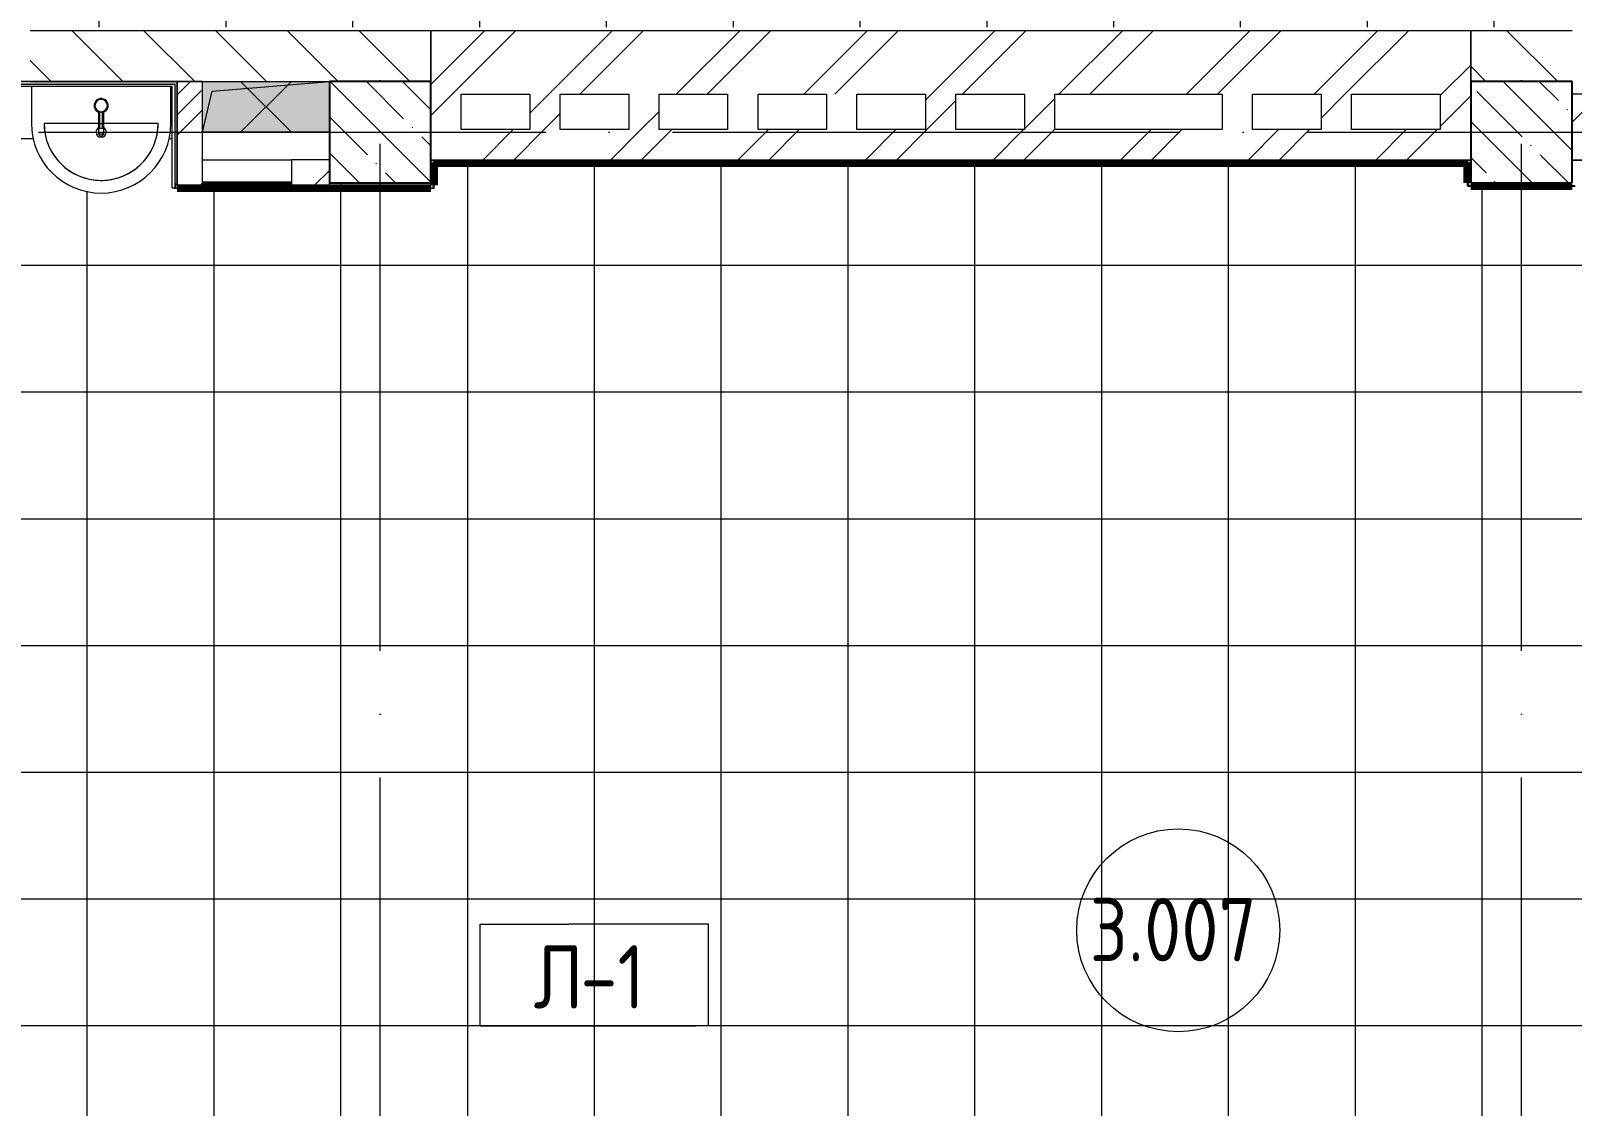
# Model space of a CAD drawing. Header units: millimetres. Extents: x 97 to 215964, y -4577 to 60645.
# Drawn here: x 116471 to 122548, y 47132 to 51375 of the extents above; entities that cross this region are included whole.
import ezdxf

# ---------------------------------------------------------------- set-up
doc = ezdxf.new("R2010")
doc.units = ezdxf.units.MM
doc.linetypes.add('ADSK_Линия сетки', pattern=[2500, 2000, -250, 0, -250])
for name, color, linetype, lineweight in [('A-AREA-____-IDEN', 2, 'Continuous', 20), ('A-DETL-GENF-OTLN', 92, 'Continuous', 9), ('A-FLOR-____-IDEN', 11, 'Continuous', 20), ('A-FLOR-____-PATT', 8, 'Continuous', 9), ('A-GENM-____-MCUT', 13, 'Continuous', 9), ('A-GENM-____-OTLN', 13, 'Continuous', 9), ('A-WALL-____-MCUT', 113, 'Continuous', 9), ('A-WALL-____-PATT', 111, 'Continuous', 9), ('I-WALL-____-OTLN', 2, 'Continuous', 9), ('P-SANR-FIXT-OTLN', 6, 'Continuous', 9), ('S-COLS-____-MCUT', 52, 'Continuous', 9), ('S-COLS-____-OTLN', 52, 'Continuous', 9), ('S-GRID-____-OTLN', 1, 'Continuous', 9)]:
    doc.layers.add(name, color=color, linetype=linetype, lineweight=lineweight)
doc.styles.add('GOST Common', font='GOST_Common.ttf', dxfattribs={"width": 0.9, "height": 250})
pattern_1 = [(45, (0, 0), (-224.5064, 224.5064), []), (45, (79.38, 0), (0, 449.0128), []), (45, (-79.38, 0), (0, 449.0128), [])]
pattern_2 = [(135, (0, 0), (-141.42136, -141.42136), [])]
pattern_3 = [(45, (0, 0), (-251.4472, 251.4472), []), (45, (0, 381), (-251.4472, 251.4472), [])]

# ---------------------------------------------------------------- blocks, each defined once
blk = doc.blocks.new('BSC_Колонна _Прямоугольная - 400x400-V44-О_АИ_ПП_8_400_Целиком')
at = {"layer": 'S-COLS-____-OTLN', "lineweight": 5}
h = blk.add_hatch(dxfattribs=at)
h.set_pattern_fill('FP_53', color=256, style=0, pattern_type=2)
h.set_pattern_definition([(135, (-59049.98, -50975), (-142.5619, -142.5619), []), (135, (-58907.42, -50975), (-142.5619, -142.5619), [252.016, -50.403, 3.353, -47.05])])
h.paths.add_polyline_path([(-200, -200), (200, -200), (200, 200), (-200, 200), (-200, -44.5)])
at = {"layer": 'S-COLS-____-MCUT', "color": 130, "lineweight": 25}
for p, q in [((200, 200), (-200, 200)), ((-200, 200), (-200, -200)), ((200, -200), (200, 200)), ((-200, -200), (200, -200))]:
    blk.add_line(p, q, dxfattribs=at)
blk = doc.blocks.new('BSC_Колонна _Прямоугольная - 400x400-V45-О_АИ_ПП_8_400_Целиком')
at = {"layer": 'S-COLS-____-OTLN', "lineweight": 5}
h = blk.add_hatch(dxfattribs=at)
h.set_pattern_fill('FP_54', color=256, style=0, pattern_type=2)
h.set_pattern_definition([(135, (-63549.98, -50975), (-142.5619, -142.5619), []), (135, (-63407.42, -50975), (-142.5619, -142.5619), [252.016, -50.403, 3.353, -47.05])])
h.paths.add_polyline_path([(-200, -200), (200, -200), (200, 200), (-200, 200), (-200, -44.5)])
at = {"layer": 'S-COLS-____-MCUT', "color": 130, "lineweight": 25}
for p, q in [((200, 200), (-200, 200)), ((-200, 200), (-200, -200)), ((200, -200), (200, 200)), ((-200, -200), (200, -200))]:
    blk.add_line(p, q, dxfattribs=at)
blk = doc.blocks.new('ASML_АР_Отделка Люка - ВО Отделка люков_Грунтовка 0_Шпатлевка 0_Окраска 0_0-42723977-О_АИ_ПП_8_400_Целиком')
at = {"layer": 'A-GENM-____-MCUT', "color": 130, "lineweight": 25}
for p, q in [((175, 3), (-175, 3)), ((-175, 3), (-175, 0)), ((175, 0), (175, 3)), ((-175, 0), (175, 0))]:
    blk.add_line(p, q, dxfattribs=at)
blk = doc.blocks.new('0083_СОШ675_АР_R22_rvt-1-О_АИ_ПП_8_400_Целиком')
at = {"layer": 'A-WALL-____-PATT', "lineweight": 5}
h = blk.add_hatch(dxfattribs=at)
h.set_pattern_fill('FP_10', color=10, style=0, pattern_type=2)
h.set_pattern_definition(pattern_2)
h.paths.add_polyline_path([(59250, 51175), (59250, 51375), (57670.6, 51375), (57670.6, 51175), (59250, 51175)])
h = blk.add_hatch(dxfattribs=at)
h.set_pattern_fill('FP_7', color=10, style=0, pattern_type=2)
h.set_pattern_definition(pattern_3)
h.paths.add_polyline_path([(59370, 50985), (59370, 51375), (59250, 51375), (59250, 50985)])
h = blk.add_hatch(dxfattribs=at)
h.set_pattern_fill('FP_7', color=10, style=0, pattern_type=2)
h.set_pattern_definition(pattern_3)
h.paths.add_polyline_path([(63350, 51125), (63350, 51375), (59370, 51375), (59370, 51125), (63230, 51125)])
h = blk.add_hatch(dxfattribs=at)
h.set_pattern_fill('FP_10', color=10, style=0, pattern_type=2)
h.set_pattern_definition(pattern_2)
h.paths.add_polyline_path([(63750, 51175), (63750, 51375), (63350, 51375), (63350, 51175), (63750, 51175)])
h = blk.add_hatch(dxfattribs=at)
h.set_pattern_fill('FP_11', color=10, style=0, pattern_type=2)
h.set_pattern_definition(pattern_1)
h.paths.add_polyline_path([(58278, 50766), (58350, 50766), (58350, 51175), (58250, 51175), (58250, 50766)])
h = blk.add_hatch(dxfattribs=at)
h.set_pattern_fill('FP_7', color=10, style=0, pattern_type=2)
h.set_pattern_definition(pattern_3)
h.paths.add_polyline_path([(59760, 50985), (59760, 51125), (59640, 51125), (59640, 50985)])
h = blk.add_hatch(dxfattribs=at)
h.set_pattern_fill('FP_7', color=10, style=0, pattern_type=2)
h.set_pattern_definition(pattern_3)
h.paths.add_polyline_path([(60150, 50985), (60150, 51125), (60030, 51125), (60030, 50985)])
h = blk.add_hatch(dxfattribs=at)
h.set_pattern_fill('FP_7', color=10, style=0, pattern_type=2)
h.set_pattern_definition(pattern_3)
h.paths.add_polyline_path([(60420, 50985), (60540, 50985), (60540, 51125), (60420, 51125)])
h = blk.add_hatch(dxfattribs=at)
h.set_pattern_fill('FP_7', color=10, style=0, pattern_type=2)
h.set_pattern_definition(pattern_3)
h.paths.add_polyline_path([(61320, 50985), (61320, 51125), (61200, 51125), (61200, 50985)])
h = blk.add_hatch(dxfattribs=at)
h.set_pattern_fill('FP_7', color=10, style=0, pattern_type=2)
h.set_pattern_definition(pattern_3)
h.paths.add_polyline_path([(61710, 50985), (61710, 51125), (61590, 51125), (61590, 50985)])
h = blk.add_hatch(dxfattribs=at)
h.set_pattern_fill('FP_7', color=10, style=0, pattern_type=2)
h.set_pattern_definition(pattern_3)
h.paths.add_polyline_path([(62880, 50985), (62880, 51125), (62760, 51125), (62760, 50985)])
h = blk.add_hatch(dxfattribs=at)
h.set_pattern_fill('FP_7', color=10, style=0, pattern_type=2)
h.set_pattern_definition(pattern_3)
h.paths.add_polyline_path([(63350, 50985), (63350, 51125), (63230, 51125), (63230, 50985)])
h = blk.add_hatch(dxfattribs=at)
h.set_pattern_fill('FP_7', color=10, style=0, pattern_type=2)
h.set_pattern_definition(pattern_3)
h.paths.add_polyline_path([(63870, 50865), (63870, 51125), (63750, 51125), (63750, 50865)])
h = blk.add_hatch(dxfattribs=at)
h.set_pattern_fill('FP_7', color=10, style=0, pattern_type=2)
h.set_pattern_definition(pattern_3)
h.paths.add_polyline_path([(59250, 50865), (63350, 50865), (63350, 50985), (59250, 50985), (59250, 50930.5)])
h = blk.add_hatch(dxfattribs=at)
h.set_pattern_fill('FP_11', color=10, style=0, pattern_type=2)
h.set_pattern_definition(pattern_1)
h.paths.add_polyline_path([(58850, 50766), (58850, 50866), (58700, 50866), (58700, 50766)])
at = {"layer": 'A-WALL-____-MCUT', "color": 50, "lineweight": 13}
for p, q in [((59250, 51375), (57670.6, 51375)), ((59250, 51175), (59250, 51375)), ((59370, 51375), (59250, 51375)), ((59250, 51375), (59250, 51175)), ((63350, 51375), (59370, 51375)), ((63750, 51375), (63350, 51375)), ((63350, 51375), (63350, 51175)), ((63350, 51175), (63350, 51375)), ((57670.6, 51175), (58850, 51175)), ((58350, 51175), (58250, 51175)), ((58250, 51175), (58250, 50766)), ((58350, 50776), (58350, 51175)), ((59370, 50985), (59370, 51125)), ((59370, 51125), (59640, 51125)), ((59640, 51125), (59640, 50985)), ((59760, 50985), (59760, 51125)), ((59760, 51125), (60030, 51125)), ((60030, 51125), (60030, 50985)), ((60150, 50985), (60150, 51125)), ((60150, 51125), (60420, 51125)), ((60420, 51125), (60420, 50985)), ((60540, 50985), (60540, 51125)), ((60540, 51125), (60810, 51125)), ((60810, 51125), (60810, 50985)), ((60930, 50985), (60930, 51125)), ((60930, 51125), (61200, 51125)), ((61200, 51125), (61200, 50985)), ((61320, 50985), (61320, 51125)), ((61320, 51125), (61590, 51125)), ((61590, 51125), (61590, 50985)), ((61710, 50985), (61710, 51125)), ((61710, 51125), (62370, 51125)), ((62370, 51125), (62370, 50985)), ((62490, 51125), (62760, 51125)), ((62490, 50985), (62490, 51125)), ((62760, 51125), (62760, 50985)), ((62880, 51125), (63230, 51125)), ((62880, 50985), (62880, 51125)), ((63230, 51125), (63230, 50985)), ((63870, 51125), (63750, 51125)), ((59640, 50985), (59370, 50985)), ((60030, 50985), (59760, 50985)), ((60420, 50985), (60150, 50985)), ((60810, 50985), (60540, 50985)), ((61200, 50985), (60930, 50985)), ((61590, 50985), (61320, 50985)), ((62370, 50985), (61710, 50985)), ((62760, 50985), (62490, 50985)), ((63230, 50985), (62880, 50985)), ((58850, 50866), (58700, 50866)), ((58700, 50866), (58700, 50776)), ((59250, 50865), (63350, 50865)), ((63750, 50865), (63870, 50865)), ((58250, 50766), (58350, 50766)), ((58350, 50766), (58350, 50773)), ((58700, 50773), (58700, 50766)), ((58700, 50766), (58850, 50766)), ((58850, 50766), (58850, 50775))]:
    blk.add_line(p, q, dxfattribs=at)
at = {"layer": 'I-WALL-____-OTLN', "color": 90}
blk.add_line((58350, 50866), (58700, 50866), dxfattribs=at)
at = {"layer": 'A-GENM-____-OTLN', "color": 90, "lineweight": 9, "rotation": 180}
blk.add_blockref('ASML_АР_Отделка Люка - ВО Отделка люков_Грунтовка 0_Шпатлевка 0_Окраска 0_0-42723977-О_АИ_ПП_8_400_Целиком', (58525, 50776), dxfattribs=at)
at = {"layer": 'S-COLS-____-OTLN', "color": 90, "lineweight": 9}
for name, p in [('BSC_Колонна _Прямоугольная - 400x400-V44-О_АИ_ПП_8_400_Целиком', (59050, 50975)), ('BSC_Колонна _Прямоугольная - 400x400-V45-О_АИ_ПП_8_400_Целиком', (63550, 50975))]:
    blk.add_blockref(name, p, dxfattribs=at)
blk = doc.blocks.new('MiraCad_GMd_-Ut_TaskBox_FormHorizon - MiraCad_GMd_-Ut_TaskBox_FormHorizon-3360851-О_АИ_ПП_8_400_Целиком')
at = {"layer": 'A-DETL-GENF-OTLN', "lineweight": 18}
for points in [[(-250, -100), (-212.2, 62.2), (250, 100), (-250, 100)], [(-141, -100), (250, -100), (250, 100), (-250, 100), (-250, -100)]]:
    blk.add_hatch(color=256, dxfattribs=at).paths.add_polyline_path(points)
at = {"layer": 'A-DETL-GENF-OTLN', "color": 7}
for p, q in [((-250, -100), (-212.2, 62.2)), ((-250, -100), (-212.2, 62.2)), ((-212.2, 62.2), (250, 100)), ((-212.2, 62.2), (250, 100)), ((250, -100), (-250, -100))]:
    blk.add_line(p, q, dxfattribs=at)
at = {"layer": 'A-GENM-____-OTLN', "color": 170, "lineweight": 18}
for p, q in [((100, 100), (-100, -100)), ((-100, 100), (100, -100)), ((-250, -100), (250, -100))]:
    blk.add_line(p, q, dxfattribs=at)
blk = doc.blocks.new('ВК_Умывальник_Полукруглый_Керамический_ГОСТ30493-96_R20 - 2-ой величины-V152-О_АИ_ПП_8_400_Целиком')
at = {"layer": 'P-SANR-FIXT-OTLN', "color": 22, "lineweight": 18}
for p, q in [((20875, 51155), (20875, 51010)), ((21425, 51010), (21425, 51155)), ((20925, 51010), (21140.1, 51010)), ((21159.9, 51010), (21375, 51010))]:
    blk.add_line(p, q, dxfattribs=at)
at = {"layer": 'P-SANR-FIXT-OTLN', "color": 22, "lineweight": 18, "flags": 128}
blk.add_lwpolyline([(20925, 51010), (20925.2, 51001), (20925.7, 50992), (20926.6, 50983), (20927.9, 50974.1), (20929.5, 50965.3), (20931.4, 50956.5), (20933.8, 50947.8), (20936.4, 50939.2), (20939.4, 50930.7), (20942.8, 50922.4), (20946.4, 50914.1), (20950.4, 50906.1), (20954.7, 50898.2), (20959.4, 50890.5), (20964.3, 50882.9), (20969.5, 50875.6), (20975, 50868.5), (20980.8, 50861.6), (20986.9, 50855), (20993.2, 50848.6), (20999.8, 50842.4), (21006.6, 50836.6), (21013.7, 50831), (21021, 50825.7), (21028.4, 50820.6), (21036.1, 50815.9), (21044, 50811.5), (21052, 50807.5), (21060.1, 50803.7), (21068.5, 50800.3), (21076.9, 50797.2), (21085.5, 50794.4), (21094.2, 50792), (21102.9, 50790), (21111.8, 50788.3), (21120.7, 50786.9), (21129.6, 50785.9), (21138.6, 50785.3), (21147.6, 50785), (21156.6, 50785.1), (21165.6, 50785.5), (21174.5, 50786.3), (21183.4, 50787.5), (21192.3, 50789), (21201.1, 50790.9), (21209.8, 50793.1), (21218.5, 50795.6), (21227, 50798.6), (21235.4, 50801.8), (21243.6, 50805.4), (21251.7, 50809.3), (21259.7, 50813.5), (21267.5, 50818.1), (21275, 50822.9), (21282.4, 50828.1), (21289.6, 50833.5), (21296.5, 50839.2), (21303.2, 50845.2), (21309.7, 50851.5), (21315.9, 50858), (21321.9, 50864.8), (21327.5, 50871.7), (21332.9, 50879), (21338, 50886.4), (21342.8, 50894), (21347.3, 50901.8), (21351.5, 50909.8), (21355.3, 50917.9), (21358.8, 50926.2), (21362, 50934.6), (21364.8, 50943.1), (21367.3, 50951.8), (21369.5, 50960.5), (21371.3, 50969.3), (21372.7, 50978.2), (21373.8, 50987.2), (21374.6, 50996.1), (21374.9, 51005.1), (21375, 51010)], dxfattribs=at)
at = {"layer": 'P-SANR-FIXT-OTLN', "color": 22, "lineweight": 18}
for centre, radius, start, end in [((21150, 51010), 275, 180, 0), ((21150, 51010), 225, 180, 0), ((21150, 50975), 20, 120, 180), ((21150, 50975), 20, 0, 60), ((21150, 50975), 20, 180, 0)]:
    blk.add_arc(centre, radius, start, end, dxfattribs=at)
blk = doc.blocks.new('xxx_Смеситель_ГОСТ 25809-96_R20 - Смеситель-V154-О_АИ_ПП_8_400_Целиком')
at = {"layer": 'P-SANR-FIXT-OTLN', "color": 170, "lineweight": 18}
for p, q in [((57940, 51054.8), (57940, 50996.6)), ((57944, 51055.4), (57944, 51009.7)), ((57956, 51009.7), (57956, 51055.4)), ((57960, 50996.6), (57960, 51054.8)), ((57940, 50996.6), (57940, 50973.9)), ((57944, 51009.7), (57944, 50989)), ((57945, 50989), (57944, 50989)), ((57944, 50989), (57945, 50989)), ((57945, 51009.8), (57955, 51009.8)), ((57955, 50989), (57945, 50989)), ((57955, 50989), (57956, 50989)), ((57956, 50989), (57955, 50989)), ((57956, 50989), (57956, 51009.7)), ((57960, 50973.9), (57960, 50996.6)), ((57940, 50973.9), (57940, 50970)), ((57960, 50970), (57960, 50973.9))]:
    blk.add_line(p, q, dxfattribs=at)
for radius, start, end in [(27.5, 60.33099, 180), (27.5, 161.97695, 180), (27.5, 180, 198.02305), (27.5, 180, 258.92236), (27.5, 143.31191, 156.6878), (27.5, 203.3122, 216.68809), (24.5, 0, 180), (24.5, 180, 0), (27.5, 101.97674, 135), (27.5, 225, 258.02326), (24.5, 255, 259.77016), (24.5, 255, 259.77016), (27.5, 83.31162, 96.68751), (24.5, 280.22984, 285), (24.5, 280.22984, 285), (27.5, 281.0769, 299.66901), (27.5, 60.3353, 78.02263), (27.5, 281.97737, 299.6647), (27.5, 45, 60), (27.5, 0, 60), (27.5, 300, 0), (27.5, 300, 315), (27.5, 23.31133, 36.68722), (27.5, 323.31278, 336.68867), (27.5, 0, 18.02234), (27.5, 341.97766, 0)]:
    blk.add_arc((57950, 51080), radius, start, end, dxfattribs=at)
for start_param, end_param in [(3.141593, 4.712389), (4.712389, 6.283185)]:
    blk.add_ellipse((57950, 50970), major_axis=(10, 0), ratio=0.965926, start_param=start_param, end_param=end_param, dxfattribs=at)
for points, knots in [([(57943.3, 51056.4), (57943.4, 51056.4), (57943.5, 51056.3), (57943.9, 51056.2), (57944.5, 51056.1), (57945.2, 51056), (57945.5, 51055.9)], [0.77430556, 0.77430556, 0.77430556, 0.77430556, 0.78298611, 0.79166667, 0.82638889, 0.86111111, 0.86111111, 0.86111111, 0.86111111]), ([(57954.5, 51055.9), (57954.8, 51055.9), (57955.3, 51056), (57955.9, 51056.2), (57956.3, 51056.3), (57956.5, 51056.4), (57956.6, 51056.4)], [0.13888889, 0.13888889, 0.13888889, 0.13888889, 0.16666667, 0.19444444, 0.20833333, 0.22222222, 0.22222222, 0.22222222, 0.22222222]), ([(57945, 51000.3), (57943.5, 50999.9), (57941.6, 50999.1), (57940.2, 50997.7), (57940, 50996.9), (57940, 50996.6)], [0.1666667, 0.1666667, 0.1666667, 0.1666667, 0.3333333, 0.4166667, 0.5, 0.5, 0.5, 0.5]), ([(57944, 51009.3), (57944, 51009.3), (57944, 51009.3), (57944.1, 51009.2), (57944.3, 51009.2), (57944.6, 51009.2), (57944.8, 51009.2), (57945, 51009.2)], [0, 0, 0, 0, 0.166667, 0.333333, 0.5, 0.666667, 1, 1, 1, 1]), ([(57956, 51009.7), (57956, 51009.7), (57956, 51009.7), (57955.9, 51009.8), (57955.7, 51009.8), (57955.4, 51009.8), (57955.2, 51009.8), (57955, 51009.8)], [0, 0, 0, 0, 0.166667, 0.333333, 0.5, 0.666667, 1, 1, 1, 1]), ([(57950, 50966.8), (57949.1, 50966.8), (57947.8, 50966.9), (57946.2, 50967.3), (57945, 50967.7), (57944.1, 50968.1), (57943.4, 50968.5), (57942.8, 50969), (57942, 50969.5), (57941.4, 50970.2), (57941, 50970.7), (57940.8, 50971.2), (57940.5, 50971.6), (57940.3, 50972), (57940.2, 50972.5), (57940.1, 50972.9), (57940, 50973.4), (57940, 50973.7), (57940, 50973.9)], [0, 0, 0, 0, 0.0833333, 0.125, 0.1666667, 0.2083333, 0.2291667, 0.25, 0.2916667, 0.3333333, 0.3541667, 0.375, 0.3958333, 0.4166667, 0.4375, 0.4583333, 0.4791667, 0.5, 0.5, 0.5, 0.5]), ([(57960, 50973.9), (57960, 50973.7), (57960, 50973.4), (57959.9, 50972.9), (57959.8, 50972.5), (57959.7, 50972), (57959.5, 50971.6), (57959.2, 50971.2), (57959, 50970.7), (57958.7, 50970.3), (57958.3, 50969.9), (57957.8, 50969.4), (57957.2, 50969), (57956.6, 50968.5), (57955.9, 50968.1), (57955, 50967.7), (57953.8, 50967.3), (57952.2, 50966.9), (57950.9, 50966.8), (57950, 50966.8)], [0.5, 0.5, 0.5, 0.5, 0.5208333, 0.5416667, 0.5625, 0.5833333, 0.6041667, 0.625, 0.6458333, 0.6666667, 0.6875, 0.7083333, 0.75, 0.7708333, 0.7916667, 0.8333333, 0.875, 0.9166667, 1, 1, 1, 1])]:
    blk.add_open_spline(points, degree=3, knots=knots, dxfattribs=at)
for points in [[(57944, 51055.4), (57944.1, 51055.4), (57944.1, 51055.4), (57944.3, 51055.4), (57944.5, 51055.3), (57944.7, 51055.3), (57944.9, 51055.3), (57945, 51055.3)], [(57944.1, 51054.9), (57944.1, 51054.9), (57944, 51054.9), (57944, 51055), (57944, 51055)], [(57945, 51055.3), (57946.7, 51054.9), (57950, 51054.6), (57953.3, 51054.9), (57955, 51055.3)], [(57955, 51055.3), (57955.1, 51055.3), (57955.3, 51055.3), (57955.5, 51055.3), (57955.7, 51055.4), (57955.9, 51055.4), (57955.9, 51055.4), (57956, 51055.4)], [(57956, 51055), (57956, 51055), (57956, 51055), (57956, 51054.9)], [(57945, 51009.8), (57944.8, 51009.8), (57944.5, 51009.8), (57944.1, 51009.8), (57944, 51009.7), (57944, 51009.7)], [(57955, 51009.2), (57955.2, 51009.2), (57955.5, 51009.2), (57955.9, 51009.2), (57956, 51009.3), (57956, 51009.3)], [(57960, 50996.6), (57960, 50996.9), (57959.8, 50997.7), (57958.8, 50998.7), (57957.2, 50999.6), (57955.8, 51000.1), (57955, 51000.3)]]:
    blk.add_open_spline(points, degree=3, dxfattribs=at)
blk = doc.blocks.new('0083_СОШ675_ВК_R22_rvt-1-О_АИ_ПП_8_400_Целиком')
at = {"layer": 'A-GENM-____-OTLN', "color": 170, "lineweight": 18}
blk.add_blockref('MiraCad_GMd_-Ut_TaskBox_FormHorizon - MiraCad_GMd_-Ut_TaskBox_FormHorizon-3360851-О_АИ_ПП_8_400_Целиком', (58600, 51075), dxfattribs=at)
at = {"layer": 'P-SANR-FIXT-OTLN', "color": 170, "lineweight": 18}
for name, p in [('ВК_Умывальник_Полукруглый_Керамический_ГОСТ30493-96_R20 - 2-ой величины-V152-О_АИ_ПП_8_400_Целиком', (36800, 0)), ('xxx_Смеситель_ГОСТ 25809-96_R20 - Смеситель-V154-О_АИ_ПП_8_400_Целиком', (0, 0))]:
    blk.add_blockref(name, p, dxfattribs=at)
blk = doc.blocks.new('BSC_Колонна _Прямоугольная - ПР-1_Профиль торцевой для плитки-V207-О_АИ_ПП_8_400_Целиком')
at = {"layer": 'S-COLS-____-MCUT'}
for p, q in [((5, 5), (0, 5)), ((5, -5), (5, 5)), ((0, -5), (5, -5))]:
    blk.add_line(p, q, dxfattribs=at)
blk = doc.blocks.new('ADSK_Марка_Перекрытие - Типоразмер_ADSK_Марка-158127-О_АИ_ПП_8_400_Целиком')
at = {"layer": 'A-FLOR-____-IDEN'}
for p, q in [((-4.5, 4), (-1, 4)), ((-4.5, 0), (-4.5, 4)), ((4.5, 4), (-1, 4)), ((4.5, 0), (4.5, 4)), ((4.5, 0), (-4.5, 0)), ((-4.5, 0), (4, 0))]:
    blk.add_line(p, q, dxfattribs=at)
blk = doc.blocks.new('ADSK_Марка_Помещение_ОдноЗначение - Номер-159740-О_АИ_ПП_8_400_Целиком')
at = {"layer": 'A-AREA-____-IDEN'}
blk.add_circle((0, 0), 4, dxfattribs=at)

msp = doc.modelspace()

# ---------------------------------------------------------------- hatches: boundary and pattern name
at = {"layer": 'A-FLOR-____-PATT'}
h = msp.add_hatch(dxfattribs=at)
h.set_pattern_fill('FP_199', color=256, style=0, pattern_type=2)
h.set_pattern_definition([(0, (109740.37, 54875), (0, 500), []), (90, (109740.37, 54875), (-500, 3e-14), [])])
h.paths.add_polyline_path([(113347.887824, 51375.000586), (113347.915173, 51374.999414), (113617.089904, 51374.999414)])
h.paths.add_polyline_path([(125947.887824, 51374.999414), (125947.887824, 51390.000586), (128047.865903, 51390.000586), (128047.865903, 54660.000586), (126587.910289, 54660.000586), (126587.910289, 54675), (125487.910289, 54675), (125487.910289, 54660.000586), (124717.887824, 54660.000586), (124717.881378, 54795), (123727.865903, 54795), (123727.865903, 54675), (123617.887824, 54675), (123617.887824, 54660.000586), (122562.875878, 54660.000586), (122562.875878, 54475), (122557.875878, 54475), (122557.875878, 54465), (122547.875878, 54465), (122547.865903, 54460), (122147.875878, 54460), (122147.865903, 54465), (122137.875878, 54465), (122137.875878, 54474.999414), (122132.875878, 54474.999414), (122132.875878, 58274.820999), (121887.875878, 58274.820999), (121887.875878, 58360.011786), (120477.865903, 58360.011786), (120477.865903, 58109.999414), (120462.865903, 58109.999414), (120462.887824, 57009.999414), (120477.865903, 57009.999414), (120477.865903, 54675.000586), (120472.865903, 54675.000586), (120472.865903, 54665.000586), (120462.865903, 54665.000586), (120462.865903, 54660.000586), (118062.865903, 54660.000586), (118062.865903, 54475.000586), (118057.865903, 54475), (118057.865903, 54465.000586), (118047.865903, 54465.000586), (118047.865903, 54460.000586), (117647.865903, 54460.000586), (117647.865903, 54465.000586), (117637.865903, 54465.000586), (117637.865903, 54475.000586), (117632.865903, 54475), (117632.865903, 54655.001172), (117105.666932, 54655.001172), (117105.666932, 54660.000586), (113562.865903, 54660.000586), (113562.865903, 54475.000586), (113557.865903, 54475), (113557.865903, 54465.000586), (113547.865903, 54465.000586), (113547.865903, 54460.000586), (113147.865903, 54460.000586), (113147.865903, 54465.000586), (113137.865903, 54465.000586), (113137.865903, 54474.999414), (113132.865903, 54474.999414), (113132.865903, 54660.000586), (112277.865903, 54660.000586), (112277.865903, 54665.000586), (112267.865903, 54665.000586), (112267.865903, 54675.000586), (112262.865903, 54675.874627), (112262.865903, 55039.999414), (112277.865903, 55039.999414), (112277.865903, 55709.999414), (112262.865903, 55709.999414), (112262.865903, 56254.999414), (112277.865903, 56254.999414), (112277.865903, 56924.999414), (112262.865903, 56924.999414), (112262.865903, 57369.999414), (112277.865903, 57369.999414), (112277.865903, 58039.999414), (112262.865903, 58039.999414), (112262.865903, 58360), (108863.094875, 58360), (108863.094875, 58168.000586), (108858.094875, 58168.000586), (108858.094875, 58158.000586), (108848.094875, 58158.000586), (108847.865756, 58153.000586), (108447.865903, 58153.000586), (108447.844094, 58158.000586), (108437.865903, 58158.000586), (108437.865903, 58168.000586), (108432.865903, 58168.000586), (108432.865903, 58360), (104563.094875, 58360), (104563.094875, 58168.000586), (104558.094875, 58168.000586), (104558.094875, 58158.000586), (104548.094875, 58158.000586), (104547.865903, 58153.000586), (104147.887824, 58153.000586), (104147.844094, 58158.000586), (104137.887824, 58158.000586), (104137.887824, 58168.000586), (104132.887824, 58168.000586), (104132.887824, 58360), (100063.094875, 58360), (100063.094875, 58168.001172), (100058.094875, 58168.001172), (100058.094875, 58158.001172), (100048.094875, 58158.001172), (100047.844127, 58153.001172), (99647.865903, 58153.001172), (99647.844094, 58158.001172), (99637.865903, 58158.001172), (99637.865903, 58168.001172), (99632.865903, 58168.001172), (99632.865903, 58360.05818), (95163.116796, 58359.997374), (95163.116796, 58175.000586), (95158.116796, 58175), (95158.116796, 58165.000586), (95148.116796, 58165.000586), (95147.865803, 58160.000586), (94747.865903, 58160.000586), (94747.83858, 58165.000586), (94737.865903, 58165.000586), (94737.865903, 58175.000586), (94732.865903, 58175.903658), (94732.865903, 58360.05818), (91447.865903, 58359.153685), (91447.865903, 58099.999414), (91432.865903, 58099.999414), (91432.887824, 57429.999414), (91447.865903, 57429.999414), (91447.865903, 55609.999414), (91432.865903, 55609.999414), (91432.887824, 54939.999414), (91447.865903, 54939.999414), (91447.865903, 54374.999707), (91232.865903, 54374.999707), (91232.887824, 51674.999707), (91447.865903, 51674.999707), (91448.898748, 51390.000586), (95747.865903, 51390.000586), (95748.201936, 51374.999414), (98247.865903, 51374.999414), (98247.865903, 51390.000586), (105097.887824, 51390.000586), (105097.887824, 51375.000586), (106197.887824, 51374.999414), (106197.887824, 51390.000586), (111897.926742, 51390.000586), (111898.372184, 51374.999414), (112997.926742, 51374.999414), (112997.926742, 51390.000586), (114082.887824, 51390.000586), (114082.889081, 51375.000586), (116082.887824, 51374.999414), (116082.887824, 51390.000586), (124847.887824, 51390.000586), (124847.889934, 51375.000586), (124936.928693, 51375.000586)])
h.paths.add_polyline_path([(118167.865903, 51375), (118167.862527, 51375.000586), (118047.887824, 51375.000586)])
h.paths.add_polyline_path([(117317.486852, 54335.471708), (117322.573205, 54336.294976), (117316.623789, 54336.033665)])
h.paths.add_polyline_path([(117161.210824, 54485.215954), (117160.986852, 54492.477542), (117160.572639, 54492.477542), (117160.792352, 54489.977542)])
h.paths.add_polyline_path([(117474.401066, 54492.477542), (117472.986852, 54492.477542), (117474.179665, 54489.977542)])
h.paths.add_polyline_path([(117337.791762, 54336.790443), (117337.610033, 54337.478492), (117337.610033, 54336.796702)])
h.paths.add_polyline_path([(117317.486852, 54335.471708), (117292.162538, 54337.655731), (117274.52639, 54341.54585), (117251.2799, 54350.095785), (117231.685576, 54361.111481), (117214.713579, 54374.705094), (117195.175825, 54393.658277), (117188.997864, 54403.413831), (117176.500071, 54424.103452), (117164.143679, 54462.292771), (117161.326976, 54478.461488), (117159.986852, 54618.010847), (117160.986852, 54654.977542), (117474.986852, 54653.977542), (117474.361919, 54482.669965), (117467.909388, 54448.74092), (117466.080071, 54441.887602), (117460.645885, 54428.727542), (117453.366772, 54414.727542), (117444.94877, 54400.529333), (117439.79788, 54394.560594), (117433.619918, 54386.734718), (117426.070637, 54379.497471), (117419.390681, 54373.004497), (117410.391251, 54366.296943), (117403.288128, 54360.991355), (117393.18366, 54355.289784), (117382.929361, 54349.684638), (117373.532739, 54345.473086), (117372.716244, 54346.159705), (117347.671624, 54338.509404), (117327.548443, 54335.888761), (117318.813478, 54335.526697)])
h.paths.add_polyline_path([(117277.013462, 54340.761056), (117279.281032, 54340.874159), (117277.013462, 54342.294384), (117273.722544, 54342.276076), (117276.825194, 54340.847728)])
h.paths.add_polyline_path([(117349.748614, 54374.126093), (117360.782349, 54377.404099), (117351.383594, 54374.711079)])
h.paths.add_polyline_path([(117251.521187, 54388.846654), (117248.271729, 54391.910018), (117250.732064, 54389.43687)])
h.paths.add_polyline_path([(117221.759271, 54417.099697), (117210.856954, 54438.284871), (117203.36007, 54450.538922), (117211.973855, 54431.232582), (117217.814639, 54422.862044), (117221.112652, 54418.044282)])
h.paths.add_polyline_path([(117220.404813, 54419.443312), (117211.39874, 54433.548522), (117204.507373, 54448.93031), (117205.380437, 54448.93031), (117220.012447, 54420.213373)])
h.paths.add_polyline_path([(117417.932294, 54422.862044), (117427.352449, 54440.063502), (117421.869596, 54430.386823), (117418.303383, 54424.323981)])
h.paths.add_polyline_path([(117425.414775, 54435.674534), (117426.657486, 54436.169407), (117425.701578, 54436.113709)])
h.paths.add_polyline_path([(117431.91576, 54451.134162), (117431.839555, 54453.137186), (117432.150524, 54452.231181)])
h.paths.add_polyline_path([(117337.933552, 54460.53943), (117334.886852, 54459.839858), (117336.757009, 54459.989488)])
h.paths.add_polyline_path([(117335.883343, 54458.113886), (117347.847943, 54471.581052), (117341.255694, 54463.771943), (117336.613356, 54458.977542)])
h.paths.add_polyline_path([(117293.879717, 54464.194831), (117286.70023, 54474.999414), (117288.301649, 54470.796993), (117293.71801, 54464.386226)])
h.paths.add_polyline_path([(117317.486852, 54454.594235), (117326.40004, 54455.572843), (117321.252131, 54455.383619), (117309.586137, 54455.849076), (117301.438957, 54458.977542), (117308.869231, 54455.493646), (117315.570583, 54454.664079), (117316.672803, 54454.623905)])
h.paths.add_polyline_path([(108847.843981, 54460), (108447.865903, 54460), (108447.865903, 54465), (108437.865903, 54465), (108437.865903, 54475), (108432.865903, 54475), (108432.865903, 54874.999414), (108437.865903, 54875), (108437.865903, 54885), (108447.865903, 54885), (108447.865903, 54890), (108847.843981, 54890), (108847.865903, 54885.000548), (108857.843981, 54885), (108857.843981, 54875), (108862.843981, 54874.124786), (108862.843981, 54474.999414), (108857.843981, 54474.999414), (108857.843981, 54465), (108847.843981, 54465)])
h.paths.add_polyline_path([(104147.865903, 54460), (104147.865903, 54465), (104137.865903, 54465), (104137.865903, 54474.999414), (104132.865903, 54475), (104132.865903, 54874.999414), (104137.865903, 54875), (104137.865903, 54885), (104147.865903, 54885), (104147.865903, 54890), (104547.843981, 54890), (104547.865903, 54885.000548), (104557.843981, 54885), (104557.843981, 54875), (104562.843981, 54874.999414), (104562.843981, 54475), (104557.843981, 54475), (104557.843981, 54465), (104547.843981, 54465), (104547.843981, 54460), (104484.408705, 54460)])
h.paths.add_polyline_path([(100006.182048, 54460), (99647.865903, 54460), (99647.865903, 54465), (99637.865903, 54465), (99637.865903, 54475), (99632.865903, 54475), (99632.865903, 54874.999414), (99637.865903, 54875.000586), (99637.865903, 54885.000586), (99647.865903, 54885.000586), (99647.865903, 54890.000586), (100047.865803, 54890.000586), (100047.865903, 54885.000586), (100057.865903, 54885.000586), (100057.865903, 54875.000586), (100062.865903, 54874.999414), (100062.865903, 54475), (100057.865903, 54474.999414), (100057.865903, 54465), (100047.865903, 54465), (100047.865903, 54460)])
h.paths.add_polyline_path([(95129.869685, 54460.000586), (94747.865903, 54460.000586), (94747.865903, 54465.000586), (94737.865903, 54465.000586), (94737.865903, 54475.000586), (94732.865903, 54475.000586), (94732.865903, 54875.000586), (94737.865903, 54875.000586), (94737.865903, 54885.000586), (94747.865903, 54885.000586), (94747.865903, 54890.000586), (95147.865903, 54890.000586), (95147.865903, 54885.000586), (95157.865903, 54885.000586), (95157.865903, 54875.000586), (95162.865903, 54874.999414), (95162.865903, 54474.999414), (95157.865903, 54474.999414), (95157.865903, 54465.000586), (95147.865903, 54465.000586), (95147.865903, 54460.000586)])
h.paths.add_polyline_path([(117353.051659, 54489.977542), (117352.296307, 54490.012829), (117352.308071, 54493.561658)])
h.paths.add_polyline_path([(117347.98079, 54507.609083), (117347.98079, 54506.047987), (117348.031987, 54507.377542)])
h.paths.add_polyline_path([(117348.27378, 54472.176595), (117352.314436, 54484.493328), (117352.554441, 54493.676358), (117349.555476, 54507.609083), (117352.284274, 54493.676358), (117351.480642, 54480.398015), (117348.289792, 54472.224641)])
h.paths.add_polyline_path([(117297.040152, 54519.415654), (117300.086852, 54520.115226), (117297.258343, 54519.517641)])
h.paths.add_polyline_path([(117432.201443, 54527.896082), (117422.99985, 54548.722503), (117417.159066, 54557.09304), (117417.331724, 54555.051087), (117431.613634, 54528.955999)])
h.paths.add_polyline_path([(117342.522783, 54515.013473), (117330.63336, 54523.247927), (117319.403122, 54525.291005), (117309.279858, 54524.571465), (117313.721573, 54524.571465), (117325.387568, 54524.106008), (117333.534748, 54520.977542), (117342.439372, 54515.057069)])
h.paths.add_polyline_path([(117200.721016, 54521.444943), (117202.220389, 54523.914644), (117200.7964, 54521.682875)])
h.paths.add_polyline_path([(117431.613634, 54527.059581), (117418.830077, 54554.570289), (117429.214764, 54535.422629), (117431.371598, 54527.896082)])
h.paths.add_polyline_path([(117230.866272, 54576.598123), (117236.236605, 54580.422629), (117232.730245, 54578.0284)])
h.paths.add_polyline_path([(117244.889019, 54586.624205), (117239.171674, 54582.971082), (117244.246764, 54586.192763)])
h.paths.add_polyline_path([(117264.822029, 54598.705996), (117268.493781, 54599.843138), (117265.061249, 54598.803489)])
h.paths.add_polyline_path([(117363.167879, 54601.552235), (117352.470432, 54605.244005), (117360.690345, 54602.336689), (117362.931939, 54601.62694)])
h.paths.add_polyline_path([(117341.809691, 54608.234346), (117330.462617, 54610.76925), (117341.494015, 54608.303456)])
h.paths.add_polyline_path([(104547.865903, 58168.000586), (104548.094389, 58168.001072), (104547.865903, 58175), (104147.887824, 58174.638313), (104148.692441, 58168.000586), (104183.890913, 58168.000586)])
h.paths.add_polyline_path([(108848.094875, 58168.000586), (108847.865903, 58175.000586), (108447.865903, 58175), (108447.865903, 58168.000586), (108847.865856, 58168.000586)])
h.paths.add_polyline_path([(100047.865903, 58168.001172), (100048.094875, 58168.001172), (100047.843981, 58175), (99647.865903, 58175), (99647.865903, 58168.001172), (100047.844027, 58168.001172)])
h.paths.add_polyline_path([(95147.87909, 58175.000586), (95148.116796, 58175.011151), (95147.865903, 58175.000586)])
h = msp.add_hatch(dxfattribs=at)
h.set_pattern_fill('FP_203', color=256, style=0, pattern_type=2)
h.set_pattern_definition([(270, (118692.87, 47450), (500, 3e-14), []), (0, (118692.87, 47450), (0, 500), [])])
h.paths.add_polyline_path([(123447.865903, 43525), (123447.863265, 43525.000586), (123437.887824, 43525.000586)])
h.paths.add_polyline_path([(113547.865903, 43525), (113547.887824, 43525.313459), (113547.865903, 43535.000586)])
h.paths.add_polyline_path([(123380.363265, 43540.000586), (123432.887824, 43540.000586), (123432.887824, 43742.03554), (123437.887824, 43742.03554), (123437.887824, 43752.03554), (123447.887824, 43752.03554), (123448.687243, 43757.03554), (123822.8978, 43757.03554), (123822.8978, 50850.000586), (122562.865903, 50850.000586), (122562.865903, 50775.000586), (122557.865903, 50775.000586), (122557.865903, 50765.000586), (122547.865903, 50765.000586), (122547.844028, 50760.000586), (122147.865903, 50760.000586), (122147.312128, 50765.000586), (122137.865903, 50765.000586), (122137.865903, 50775), (122132.865903, 50775.328787), (122132.865903, 50850.000586), (118062.865903, 50850.000586), (118062.865903, 50766.000586), (118057.865903, 50766.000586), (118057.865903, 50756.000586), (118047.865903, 50756.000586), (118047.844056, 50751.000586), (117047.887824, 50751.000586), (117047.887824, 50756.000586), (117027.887824, 50756.000586), (117027.887824, 51155), (116367.887824, 51155), (116367.887824, 51160.000586), (116082.887824, 51160.000586), (116082.865903, 51374.999414), (114082.887824, 51374.999414), (114081.816965, 51160.000586), (113562.887824, 51160.000586), (113562.887824, 43540.000586), (117220.430083, 43540.000586), (117220.430083, 43732.000586), (117225.430083, 43732.000586), (117225.430083, 43742.000586), (117235.430083, 43742.000586), (117235.430083, 43747.000586), (118047.865834, 43747.000586), (118047.865903, 43742.000586), (118057.865903, 43742.000586), (118057.865903, 43732.000586), (118062.865903, 43732.000586), (118062.865903, 43540.000586), (121757.887824, 43540.000586), (121757.887824, 43732.000586), (121762.887824, 43732.000586), (121763.88327, 43742.000586), (121772.887824, 43742.000586), (121774.036078, 43747.000586), (122547.865834, 43747.000586), (122547.865903, 43742.000586), (122557.865903, 43742.000586), (122557.865903, 43732.000586), (122562.865903, 43732.000586), (122562.865903, 43540.000586), (123050.288895, 43540.000586)])
h.paths.add_polyline_path([(122540.865316, 43725), (122547.865903, 43725), (122547.468684, 43732.000586), (122147.865903, 43732), (122147.865903, 43725), (122421.408962, 43725)])
h.paths.add_polyline_path([(117647.865903, 43725), (118047.865903, 43725), (118047.865881, 43732.000586), (117647.865903, 43732)])
h.paths.add_polyline_path([(116747.887824, 50736.483435), (116719.142497, 50736.483435), (116662.908151, 50748.436414), (116607.602619, 50773.84354), (116563.876907, 50805.612129), (116525.408151, 50848.336012), (116496.662823, 50898.124379), (116478.897234, 50952.801241), (116472.887824, 51013.332533), (116472.887824, 51154.976956), (117022.887824, 51154.976956), (117022.887824, 51009.976956), (117016.878414, 50952.801241), (116999.112825, 50898.124379), (116970.367498, 50848.336012), (116931.898741, 50805.612129), (116885.387824, 50771.81997), (116832.867498, 50748.436414), (116776.633152, 50736.483435), (116761.489568, 50736.483435)])
h.paths.add_polyline_path([(118047.844009, 50766.000586), (118047.865903, 50766.000586), (118047.843981, 50775), (117647.865903, 50775), (117647.865903, 50766.000586), (118046.806896, 50766.000586)])
h.paths.add_polyline_path([(116740.816756, 50963.146829), (116739.22757, 50965.147327), (116739.387824, 50968.050712)])
h.paths.add_polyline_path([(116747.887824, 50954.976956), (116753.064205, 50955.65844), (116757.887824, 50957.656448), (116764.308563, 50963.804354), (116765.208332, 50964.976956), (116767.613719, 50972.894917), (116767.887824, 50974.976956), (116767.206341, 50980.153337), (116762.610256, 50988.362835), (116760.891606, 50989.992581), (116757.887824, 50992.297464), (116757.547082, 50972.029115), (116756.223799, 50968.859242), (116754.958892, 50963.146829), (116750.407704, 50960.638142), (116745.299634, 50960.646829), (116740.816756, 50963.146829), (116737.887824, 50973.859242), (116737.887824, 50992.297464), (116731.467085, 50986.149558), (116730.567316, 50984.976956), (116728.569308, 50980.153337), (116728.16193, 50972.894917), (116728.569308, 50969.800575), (116733.165392, 50961.591077), (116735.867009, 50959.207074), (116739.387824, 50957.035128), (116743.4879, 50955.556217)])
h.paths.add_polyline_path([(116739.22757, 50965.147327), (116738.076582, 50970.323708), (116738.43153, 50970.323708)])
at = {"layer": 'A-WALL-____-PATT'}
h = msp.add_hatch(color=7, dxfattribs=at)
h.paths.add_polyline_path([(117047.887824, 51165.000586), (117047.887824, 51175.000586), (116372.887824, 51175.000586), (116372.887824, 51170.000586), (116362.887824, 51170.000586), (116362.887824, 51175.000586), (116082.887824, 51175.000586), (116082.887824, 51165.000586), (117037.887824, 51165.000586)])
h.paths.add_polyline_path([(113557.887824, 51165.000586), (114082.887824, 51165.000586), (114082.887824, 51175.000586), (113547.887824, 51175), (113547.887824, 51165.000586)])
for points in [[(117047.887824, 50756.000586), (117047.887824, 51165), (117037.887839, 51165), (117037.887824, 50771), (117042.887824, 50771), (117042.887238, 50761), (117037.887824, 50761), (117037.887824, 50756.000586), (117042.887824, 50756.000586)], [(122137.865903, 50855.000586), (122147.865903, 50855.000586), (122147.865903, 50865.000586), (118047.865903, 50865.000586), (118047.865903, 50855.000586), (121163.649097, 50855.000586)], [(118057.865903, 50756.000586), (118057.865903, 50855.000586), (118047.865903, 50855.000586), (118047.865903, 50756.000586)], [(122147.865903, 50775.000586), (122147.865903, 50855.000586), (122137.865903, 50855.000586), (122137.865903, 50775.000586)], [(118047.865903, 50756.000586), (118047.865903, 50766.000586), (117047.887824, 50766.000586), (117047.887824, 50756.000586), (117390.3695, 50756.000586)], [(122547.865903, 50765.000586), (122547.865903, 50775), (122137.865903, 50775), (122137.865903, 50765.000586), (122421.408962, 50765.000586)]]:
    msp.add_hatch(color=7, dxfattribs=at).paths.add_polyline_path(points)

# ---------------------------------------------------------------- linework, layer by layer
at = {"layer": 'A-WALL-____-MCUT', "color": 7}
for p, q in [((117047.887824, 51175.000586), (116372.887824, 51175.000586)), ((117047.887824, 50766.000586), (117047.887824, 51175.000586)), ((122147.865903, 50865.000586), (118047.865903, 50865.000586)), ((118057.865903, 50855.000586), (122137.865903, 50855.000586)), ((118057.865903, 50756.000586), (118057.865903, 50855.000586)), ((122137.865903, 50855.000586), (122137.865903, 50765.000586)), ((123837.8978, 50865.000586), (122547.865903, 50865.000586)), ((117037.887824, 50756.000586), (118057.865903, 50756.000586)), ((118047.865903, 50766.000586), (117047.887824, 50766.000586)), ((118047.865903, 50775), (118047.865903, 50766.000586)), ((122137.865903, 50765.000586), (122557.865903, 50765.000586))]:
    msp.add_line(p, q, dxfattribs=at)
at = {"layer": 'I-WALL-____-OTLN'}
for p, q in [((116367.887824, 51165), (117037.887824, 51165)), ((117027.887824, 51155), (116367.887824, 51155)), ((117027.887824, 50756.000586), (117027.887824, 51155)), ((117037.887824, 51165), (117037.887824, 50756.000586)), ((117027.887824, 50756.000586), (117037.887824, 50756.000586))]:
    msp.add_line(p, q, dxfattribs=at)
at = {"layer": 'I-WALL-____-OTLN', "color": 5, "lineweight": 90}
for p, q in [((122137.865903, 50850.000586), (118057.865903, 50850.000586)), ((118062.865903, 50855.012811), (118062.865903, 50766.000586)), ((122132.865903, 50775.000586), (122132.865903, 50855.000586)), ((117047.887824, 50756.000586), (117047.887824, 50751.000586)), ((118047.865903, 50751.000586), (117047.887824, 50751.000586)), ((118047.865903, 50751.000586), (118047.865903, 50756.000586)), ((118057.865903, 50766.000586), (118062.865903, 50766.000586)), ((122132.865903, 50775.000586), (122137.865903, 50775.000586)), ((122147.865903, 50765.000586), (122147.865903, 50760.000586)), ((122547.865903, 50760.000586), (122147.865903, 50760.000586)), ((122547.865903, 50760.000586), (122547.865903, 50765.000586))]:
    msp.add_line(p, q, dxfattribs=at)
at = {"layer": 'S-GRID-____-OTLN', "linetype": 'ADSK_Линия сетки'}
for p, q in [((117847.887824, -3572.657751), (117847.887824, 60644.999414)), ((122347.8878, -3572.657751), (122347.8878, 60644.999414)), ((56498.336609, 50975.000586), (213876.441901, 50975.000586))]:
    msp.add_line(p, q, dxfattribs=at)

# ---------------------------------------------------------------- block references
at = {"color": 250, "lineweight": 5}
for name in ['0083_СОШ675_АР_R22_rvt-1-О_АИ_ПП_8_400_Целиком', '0083_СОШ675_ВК_R22_rvt-1-О_АИ_ПП_8_400_Целиком']:
    msp.add_blockref(name, (58797.887824, 0), dxfattribs=at)
at = {"layer": 'A-AREA-____-IDEN', "xscale": 99.99999999999993, "yscale": 99.99999999999993, "zscale": 99.99999999999993}
msp.add_blockref('ADSK_Марка_Помещение_ОдноЗначение - Номер-159740-О_АИ_ПП_8_400_Целиком', (120994.609572, 47826.493629), dxfattribs=at)
at = {"layer": 'A-FLOR-____-IDEN', "xscale": 99.99999999999993, "yscale": 99.99999999999993, "zscale": 99.99999999999993}
msp.add_blockref('ADSK_Марка_Перекрытие - Типоразмер_ADSK_Марка-158127-О_АИ_ПП_8_400_Целиком', (118692.87089, 47449.999707), dxfattribs=at)
at = {"layer": 'S-COLS-____-OTLN'}
msp.add_blockref('BSC_Колонна _Прямоугольная - ПР-1_Профиль торцевой для плитки-V207-О_АИ_ПП_8_400_Целиком', (117037.887824, 50766), dxfattribs=at)

# ---------------------------------------------------------------- texts
at = {"layer": 'A-AREA-____-IDEN', "lineweight": 9, "insert": (120645.402315, 47954.2187), "char_height": 250, "width": 858.6073125, "attachment_point": 1, "style": 'GOST Common'}
msp.add_mtext('3.007', dxfattribs=at)
at = {"layer": 'A-FLOR-____-IDEN', "lineweight": 9, "char_height": 250, "attachment_point": 1, "style": 'GOST Common'}
for s, insert, width in [('\\fGOST Common|b0|i0|c204|p34|;\\W.9;Л', (118453.190045, 47767.837281), 223.6708125), ('-1', (118637.73692, 47767.837281), 331.898625)]:
    msp.add_mtext(s, dxfattribs=dict(at, insert=insert, width=width))

doc.saveas('drawing.dxf')
